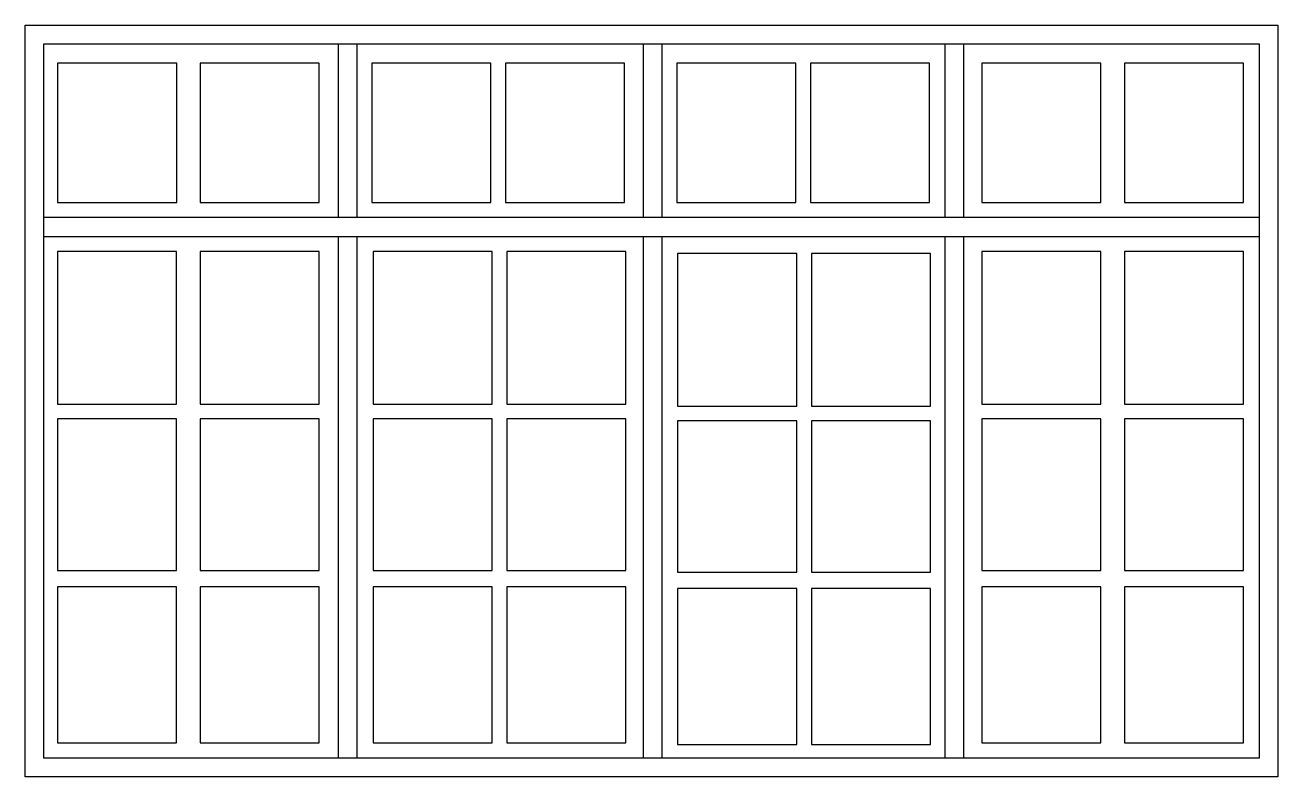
# Model space of a CAD drawing. Header units: millimetres. Extents: x -581.14 to -579.14, y 1790.03 to 1791.23.
import ezdxf

# ---------------------------------------------------------------- set-up
doc = ezdxf.new("R2010")
doc.units = ezdxf.units.MM
doc.header["$LTSCALE"] = 10
doc.layers.add('Janelas', color=2, linetype='Continuous')

msp = doc.modelspace()

# ---------------------------------------------------------------- linework, layer by layer
at = {"layer": 'Janelas'}
for p, q in [((-581.1367, 1791.2338), (-579.1367, 1791.2338)), ((-581.1367, 1790.0338), (-581.1367, 1791.2338)), ((-579.1367, 1791.2338), (-579.1367, 1790.0338)), ((-579.1367, 1790.0338), (-581.1367, 1790.0338))]:
    msp.add_line(p, q, dxfattribs=at)
at = {"layer": 'Janelas', "color": 1}
for p, q in [((-581.1067, 1791.2038), (-579.1667, 1791.2038)), ((-581.1067, 1790.0638), (-581.1067, 1791.2038)), ((-580.6371, 1791.2038), (-580.6371, 1790.9276)), ((-580.6071, 1791.2038), (-580.6071, 1790.9276)), ((-580.1503, 1791.2038), (-580.1503, 1790.9276)), ((-580.1203, 1791.2038), (-580.1203, 1790.9276)), ((-579.6686, 1791.2038), (-579.6686, 1790.9276)), ((-579.6386, 1791.2038), (-579.6386, 1790.9276)), ((-579.1667, 1791.2038), (-579.1667, 1790.0638)), ((-580.8947, 1791.1732), (-581.0847, 1791.1732)), ((-581.0847, 1791.1732), (-581.0847, 1790.9507)), ((-580.8947, 1790.9507), (-580.8947, 1791.1732)), ((-580.6671, 1791.1732), (-580.8571, 1791.1732)), ((-580.8571, 1791.1732), (-580.8571, 1790.9507)), ((-580.6671, 1790.9507), (-580.6671, 1791.1732)), ((-580.3934, 1791.1732), (-580.5834, 1791.1732)), ((-580.5834, 1791.1732), (-580.5834, 1790.9507)), ((-580.3934, 1790.9507), (-580.3934, 1791.1732)), ((-580.1797, 1791.1732), (-580.3697, 1791.1732)), ((-580.3697, 1791.1732), (-580.3697, 1790.9507)), ((-580.1797, 1790.9507), (-580.1797, 1791.1732)), ((-579.9065, 1791.1732), (-580.0965, 1791.1732)), ((-580.0965, 1791.1732), (-580.0965, 1790.9507)), ((-579.9065, 1790.9507), (-579.9065, 1791.1732)), ((-579.6928, 1791.1732), (-579.8828, 1791.1732)), ((-579.8828, 1791.1732), (-579.8828, 1790.9507)), ((-579.6928, 1790.9507), (-579.6928, 1791.1732)), ((-579.4193, 1791.1732), (-579.6093, 1791.1732)), ((-579.6093, 1791.1732), (-579.6093, 1790.9507)), ((-579.4193, 1790.9507), (-579.4193, 1791.1732)), ((-579.1916, 1791.1732), (-579.3817, 1791.1732)), ((-579.3817, 1791.1732), (-579.3817, 1790.9507)), ((-579.1916, 1790.9507), (-579.1916, 1791.1732)), ((-581.0847, 1790.9507), (-580.8947, 1790.9507)), ((-580.8571, 1790.9507), (-580.6671, 1790.9507)), ((-580.5834, 1790.9507), (-580.3934, 1790.9507)), ((-580.3697, 1790.9507), (-580.1797, 1790.9507)), ((-580.0965, 1790.9507), (-579.9065, 1790.9507)), ((-579.8828, 1790.9507), (-579.6928, 1790.9507)), ((-579.6093, 1790.9507), (-579.4193, 1790.9507)), ((-579.3817, 1790.9507), (-579.1916, 1790.9507)), ((-581.1067, 1790.9272), (-579.166, 1790.9272)), ((-581.1067, 1790.8962), (-579.166, 1790.8962)), ((-580.6371, 1790.8962), (-580.6371, 1790.0638)), ((-580.6071, 1790.8962), (-580.6071, 1790.0638)), ((-580.1503, 1790.8962), (-580.1503, 1790.0638)), ((-580.1203, 1790.8962), (-580.1203, 1790.0638)), ((-579.6686, 1790.8962), (-579.6686, 1790.0638)), ((-579.6386, 1790.8962), (-579.6386, 1790.0638)), ((-580.8948, 1790.8722), (-581.0848, 1790.8722)), ((-581.0848, 1790.8722), (-581.0848, 1790.6285)), ((-580.8948, 1790.6285), (-580.8948, 1790.8722)), ((-580.6671, 1790.8722), (-580.8572, 1790.8722)), ((-580.8572, 1790.8722), (-580.8572, 1790.6285)), ((-580.6671, 1790.6285), (-580.6671, 1790.8722)), ((-580.3912, 1790.8722), (-580.5812, 1790.8722)), ((-580.5812, 1790.8722), (-580.5812, 1790.6285)), ((-580.3912, 1790.6285), (-580.3912, 1790.8722)), ((-580.1775, 1790.8722), (-580.3675, 1790.8722)), ((-580.3675, 1790.8722), (-580.3675, 1790.6285)), ((-580.1775, 1790.6285), (-580.1775, 1790.8722)), ((-579.905, 1790.8694), (-580.095, 1790.8694)), ((-580.095, 1790.8694), (-580.095, 1790.6257)), ((-579.905, 1790.6257), (-579.905, 1790.8694)), ((-579.6913, 1790.8694), (-579.8813, 1790.8694)), ((-579.8813, 1790.8694), (-579.8813, 1790.6257)), ((-579.6913, 1790.6257), (-579.6913, 1790.8694)), ((-579.4193, 1790.8722), (-579.6094, 1790.8722)), ((-579.6094, 1790.8722), (-579.6094, 1790.6285)), ((-579.4193, 1790.6285), (-579.4193, 1790.8722)), ((-579.1917, 1790.8722), (-579.3817, 1790.8722)), ((-579.3817, 1790.8722), (-579.3817, 1790.6285)), ((-579.1917, 1790.6285), (-579.1917, 1790.8722)), ((-581.0848, 1790.6285), (-580.8948, 1790.6285)), ((-580.8572, 1790.6285), (-580.6671, 1790.6285)), ((-580.5812, 1790.6285), (-580.3912, 1790.6285)), ((-580.3675, 1790.6285), (-580.1775, 1790.6285)), ((-580.095, 1790.6257), (-579.905, 1790.6257)), ((-579.8813, 1790.6257), (-579.6913, 1790.6257)), ((-579.6094, 1790.6285), (-579.4193, 1790.6285)), ((-579.3817, 1790.6285), (-579.1917, 1790.6285)), ((-580.8948, 1790.6051), (-581.0848, 1790.6051)), ((-581.0848, 1790.6051), (-581.0848, 1790.3634)), ((-580.8948, 1790.3634), (-580.8948, 1790.6051)), ((-580.8572, 1790.6051), (-580.8572, 1790.3634)), ((-580.6671, 1790.6051), (-580.8572, 1790.6051)), ((-580.6671, 1790.3634), (-580.6671, 1790.6051)), ((-580.3912, 1790.6051), (-580.5812, 1790.6051)), ((-580.5812, 1790.6051), (-580.5812, 1790.3634)), ((-580.3912, 1790.3634), (-580.3912, 1790.6051)), ((-580.1775, 1790.6051), (-580.3675, 1790.6051)), ((-580.3675, 1790.6051), (-580.3675, 1790.3634)), ((-580.1775, 1790.3634), (-580.1775, 1790.6051)), ((-579.905, 1790.6023), (-580.095, 1790.6023)), ((-580.095, 1790.6023), (-580.095, 1790.3606)), ((-579.905, 1790.3606), (-579.905, 1790.6023)), ((-579.8813, 1790.6023), (-579.8813, 1790.3606)), ((-579.6913, 1790.6023), (-579.8813, 1790.6023)), ((-579.6913, 1790.3606), (-579.6913, 1790.6023)), ((-579.4193, 1790.6051), (-579.6094, 1790.6051)), ((-579.6094, 1790.6051), (-579.6094, 1790.3634)), ((-579.4193, 1790.3634), (-579.4193, 1790.6051)), ((-579.1917, 1790.6051), (-579.3817, 1790.6051)), ((-579.3817, 1790.6051), (-579.3817, 1790.3634)), ((-579.1917, 1790.3634), (-579.1917, 1790.6051)), ((-581.0848, 1790.3634), (-580.8948, 1790.3634)), ((-580.8572, 1790.3634), (-580.6671, 1790.3634)), ((-580.5812, 1790.3634), (-580.3912, 1790.3634)), ((-580.3675, 1790.3634), (-580.1775, 1790.3634)), ((-580.095, 1790.3606), (-579.905, 1790.3606)), ((-579.8813, 1790.3606), (-579.6913, 1790.3606)), ((-579.6094, 1790.3634), (-579.4193, 1790.3634)), ((-579.3817, 1790.3634), (-579.1917, 1790.3634)), ((-581.0848, 1790.3373), (-581.0848, 1790.0884)), ((-580.8948, 1790.3373), (-581.0848, 1790.3373)), ((-580.8948, 1790.0884), (-580.8948, 1790.3373)), ((-580.6671, 1790.3373), (-580.8572, 1790.3373)), ((-580.8572, 1790.3373), (-580.8572, 1790.0884)), ((-580.6671, 1790.0884), (-580.6671, 1790.3373)), ((-580.5812, 1790.3373), (-580.5812, 1790.0884)), ((-580.3912, 1790.3373), (-580.5812, 1790.3373)), ((-580.3912, 1790.0884), (-580.3912, 1790.3373)), ((-580.1775, 1790.3373), (-580.3675, 1790.3373)), ((-580.3675, 1790.3373), (-580.3675, 1790.0884)), ((-580.1775, 1790.0884), (-580.1775, 1790.3373)), ((-580.095, 1790.3345), (-580.095, 1790.0857)), ((-579.905, 1790.3345), (-580.095, 1790.3345)), ((-579.905, 1790.0857), (-579.905, 1790.3345)), ((-579.6913, 1790.3345), (-579.8813, 1790.3345)), ((-579.8813, 1790.3345), (-579.8813, 1790.0857)), ((-579.6913, 1790.0857), (-579.6913, 1790.3345)), ((-579.6094, 1790.3373), (-579.6094, 1790.0884)), ((-579.4193, 1790.3373), (-579.6094, 1790.3373)), ((-579.4193, 1790.0884), (-579.4193, 1790.3373)), ((-579.1917, 1790.3373), (-579.3817, 1790.3373)), ((-579.3817, 1790.3373), (-579.3817, 1790.0884)), ((-579.1917, 1790.0884), (-579.1917, 1790.3373)), ((-581.0848, 1790.0884), (-580.8948, 1790.0884)), ((-580.8572, 1790.0884), (-580.6671, 1790.0884)), ((-580.5812, 1790.0884), (-580.3912, 1790.0884)), ((-580.3675, 1790.0884), (-580.1775, 1790.0884)), ((-580.095, 1790.0857), (-579.905, 1790.0857)), ((-579.8813, 1790.0857), (-579.6913, 1790.0857)), ((-579.6094, 1790.0884), (-579.4193, 1790.0884)), ((-579.3817, 1790.0884), (-579.1917, 1790.0884)), ((-579.1667, 1790.0638), (-581.1067, 1790.0638))]:
    msp.add_line(p, q, dxfattribs=at)

doc.saveas('drawing.dxf')
